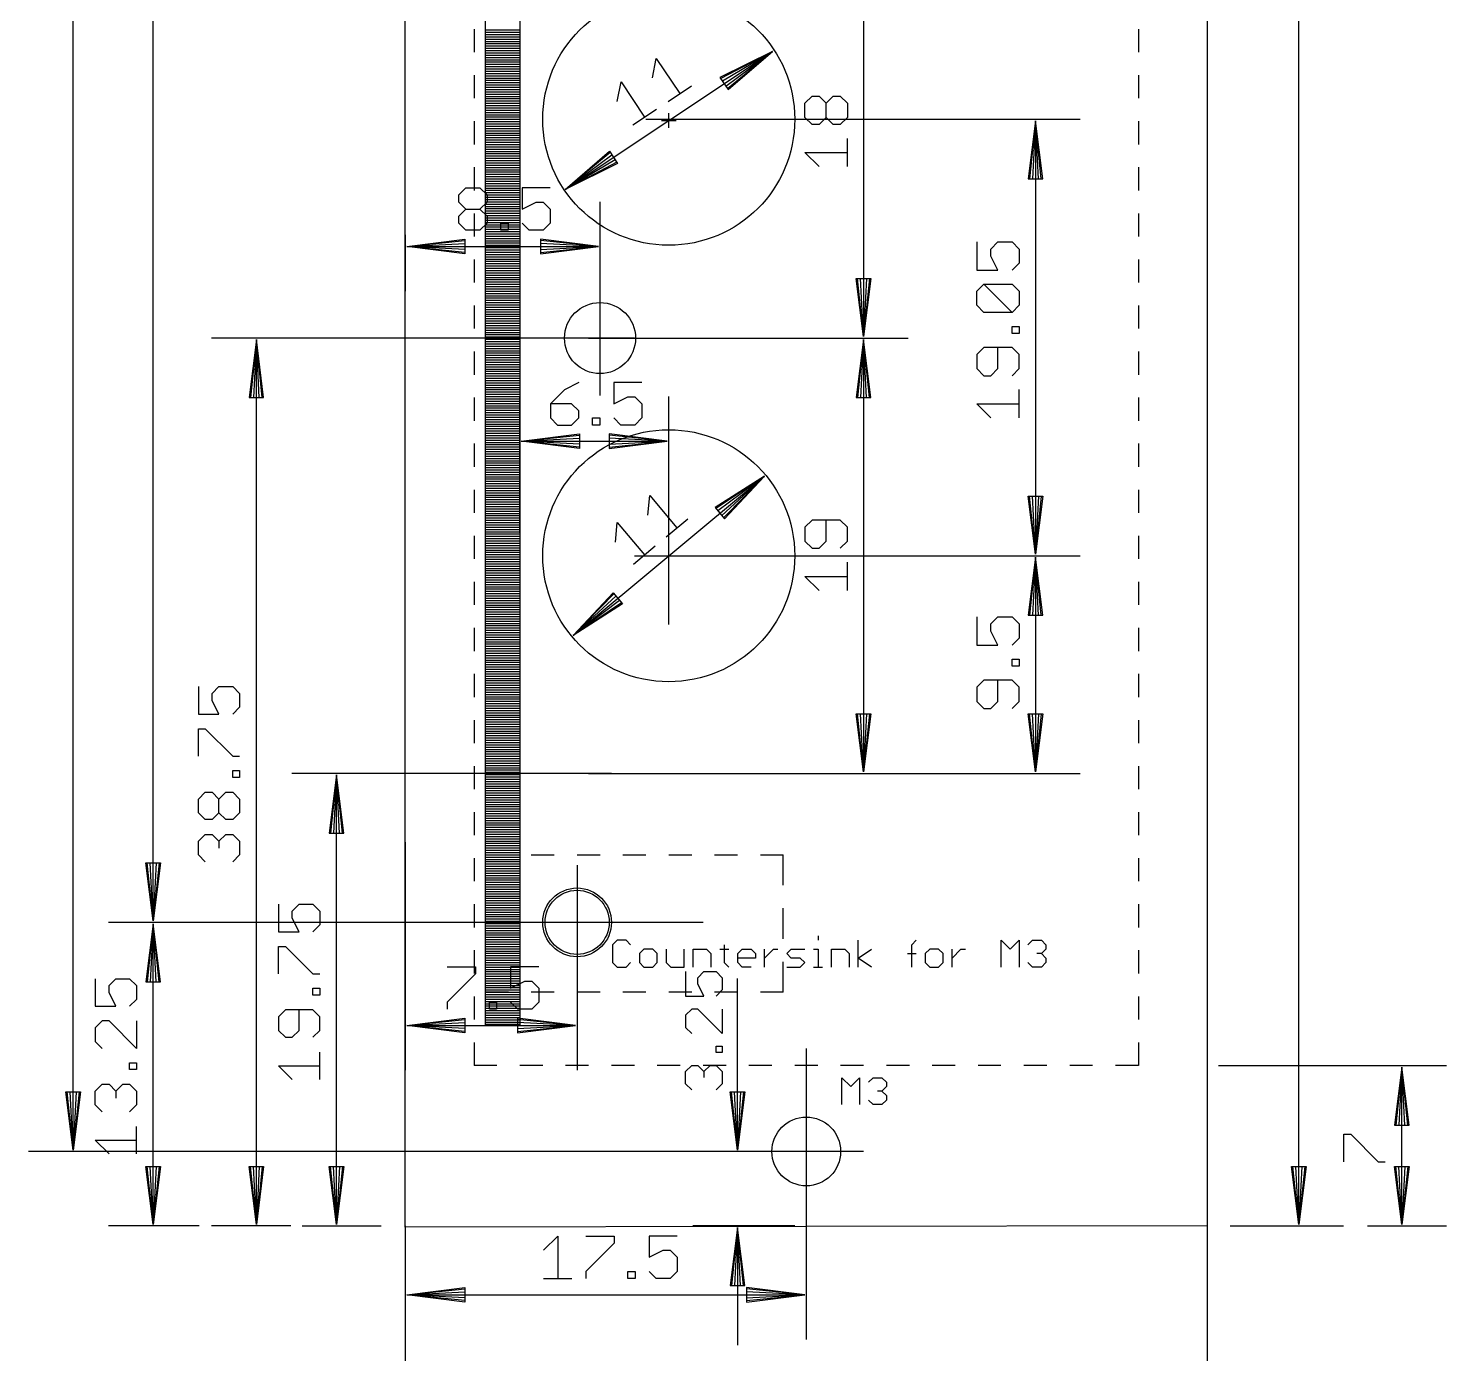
# Model space of a CAD drawing. Extents: x -17 to 135, y -36 to 126.
# Drawn here: x -16.4 to 45.5, y -5.6 to 52.3 of the extents above; entities that cross this region are included whole.
import ezdxf

# ---------------------------------------------------------------- set-up
doc = ezdxf.new("R2010")
doc.units = 0
doc.header["$MEASUREMENT"] = 0
for name, color, linetype, true_color in [('115', 82, 'CONTINUOUS', 0x33cc00), ('117', 2, 'CONTINUOUS', 0xffff00), ('119', 1, 'CONTINUOUS', 0xff0000), ('20', 7, 'CONTINUOUS', 0xffffff), ('47', 140, 'CONTINUOUS', 0x00bfff)]:
    doc.layers.add(name, color=color, linetype=linetype, true_color=true_color)

msp = doc.modelspace()

# ---------------------------------------------------------------- linework, layer by layer
at = {"layer": '115'}
for p, q in [((3.5, 8.75), (3.5, 103.75)), ((5, 103.75), (5, 8.75)), ((3.5, 52.2), (5, 52.2)), ((3.5, 52.1), (5, 52.1)), ((3.5, 52), (5, 52)), ((3.5, 51.9), (5, 51.9)), ((3.5, 51.8), (5, 51.8)), ((3.5, 51.7), (5, 51.7)), ((3.5, 51.6), (5, 51.6)), ((3.5, 51.5), (5, 51.5)), ((3.5, 51.4), (5, 51.4)), ((3.5, 51.3), (5, 51.3)), ((3.5, 51.2), (5, 51.2)), ((3.5, 51.1), (5, 51.1)), ((3.5, 51), (5, 51)), ((3.5, 50.9), (5, 50.9)), ((3.5, 50.8), (5, 50.8)), ((3.5, 50.7), (5, 50.7)), ((3.5, 50.6), (5, 50.6)), ((3.5, 50.5), (5, 50.5)), ((3.5, 50.4), (5, 50.4)), ((3.5, 50.3), (5, 50.3)), ((3.5, 50.2), (5, 50.2)), ((3.5, 50.1), (5, 50.1)), ((3.5, 50), (5, 50)), ((3.5, 49.9), (5, 49.9)), ((3.5, 49.8), (5, 49.8)), ((3.5, 49.7), (5, 49.7)), ((3.5, 49.6), (5, 49.6)), ((3.5, 49.5), (5, 49.5)), ((3.5, 49.4), (5, 49.4)), ((3.5, 49.3), (5, 49.3)), ((3.5, 49.2), (5, 49.2)), ((3.5, 49.1), (5, 49.1)), ((3.5, 49), (5, 49)), ((3.5, 48.9), (5, 48.9)), ((3.5, 48.8), (5, 48.8)), ((3.5, 48.7), (5, 48.7)), ((3.5, 48.6), (5, 48.6)), ((3.5, 48.5), (5, 48.5)), ((3.5, 48.4), (5, 48.4)), ((3.5, 48.3), (5, 48.3)), ((3.5, 48.2), (5, 48.2)), ((3.5, 48.1), (5, 48.1)), ((3.5, 48), (5, 48)), ((3.5, 47.9), (5, 47.9)), ((3.5, 47.8), (5, 47.8)), ((3.5, 47.7), (5, 47.7)), ((3.5, 47.6), (5, 47.6)), ((3.5, 47.5), (5, 47.5)), ((3.5, 47.4), (5, 47.4)), ((3.5, 47.3), (5, 47.3)), ((3.5, 47.2), (5, 47.2)), ((3.5, 47.1), (5, 47.1)), ((3.5, 47), (5, 47)), ((3.5, 46.9), (5, 46.9)), ((3.5, 46.8), (5, 46.8)), ((3.5, 46.7), (5, 46.7)), ((3.5, 46.6), (5, 46.6)), ((3.5, 46.5), (5, 46.5)), ((3.5, 46.4), (5, 46.4)), ((3.5, 46.3), (5, 46.3)), ((3.5, 46.2), (5, 46.2)), ((3.5, 46.1), (5, 46.1)), ((3.5, 46), (5, 46)), ((3.5, 45.9), (5, 45.9)), ((3.5, 45.8), (5, 45.8)), ((3.5, 45.7), (5, 45.7)), ((3.5, 45.6), (5, 45.6)), ((3.5, 45.5), (5, 45.5)), ((3.5, 45.4), (5, 45.4)), ((3.5, 45.3), (5, 45.3)), ((3.5, 45.2), (5, 45.2)), ((3.5, 45.1), (5, 45.1)), ((3.5, 45), (5, 45)), ((3.5, 44.9), (5, 44.9)), ((3.5, 44.8), (5, 44.8)), ((3.5, 44.7), (5, 44.7)), ((3.5, 44.6), (5, 44.6)), ((3.5, 44.5), (5, 44.5)), ((3.5, 44.4), (5, 44.4)), ((3.5, 44.3), (5, 44.3)), ((3.5, 44.2), (5, 44.2)), ((3.5, 44.1), (5, 44.1)), ((3.5, 44), (5, 44)), ((3.5, 43.9), (5, 43.9)), ((3.5, 43.8), (5, 43.8)), ((3.5, 43.7), (5, 43.7)), ((3.5, 43.6), (5, 43.6)), ((3.5, 43.5), (5, 43.5)), ((3.5, 43.4), (5, 43.4)), ((3.5, 43.3), (5, 43.3)), ((3.5, 43.2), (5, 43.2)), ((3.5, 43.1), (5, 43.1)), ((3.5, 43), (5, 43)), ((3.5, 42.9), (5, 42.9)), ((3.5, 42.8), (5, 42.8)), ((3.5, 42.7), (5, 42.7)), ((3.5, 42.6), (5, 42.6)), ((3.5, 42.5), (5, 42.5)), ((3.5, 42.4), (5, 42.4)), ((3.5, 42.3), (5, 42.3)), ((3.5, 42.2), (5, 42.2)), ((3.5, 42.1), (5, 42.1)), ((3.5, 42), (5, 42)), ((3.5, 41.9), (5, 41.9)), ((3.5, 41.8), (5, 41.8)), ((3.5, 41.7), (5, 41.7)), ((3.5, 41.6), (5, 41.6)), ((3.5, 41.5), (5, 41.5)), ((3.5, 41.4), (5, 41.4)), ((3.5, 41.3), (5, 41.3)), ((3.5, 41.2), (5, 41.2)), ((3.5, 41.1), (5, 41.1)), ((3.5, 41), (5, 41)), ((3.5, 40.9), (5, 40.9)), ((3.5, 40.8), (5, 40.8)), ((3.5, 40.7), (5, 40.7)), ((3.5, 40.6), (5, 40.6)), ((3.5, 40.5), (5, 40.5)), ((3.5, 40.4), (5, 40.4)), ((3.5, 40.3), (5, 40.3)), ((3.5, 40.2), (5, 40.2)), ((3.5, 40.1), (5, 40.1)), ((3.5, 40), (5, 40)), ((3.5, 39.9), (5, 39.9)), ((3.5, 39.8), (5, 39.8)), ((3.5, 39.7), (5, 39.7)), ((3.5, 39.6), (5, 39.6)), ((3.5, 39.5), (5, 39.5)), ((3.5, 39.4), (5, 39.4)), ((3.5, 39.3), (5, 39.3)), ((3.5, 39.2), (5, 39.2)), ((3.5, 39.1), (5, 39.1)), ((3.5, 39), (5, 39)), ((3.5, 38.9), (5, 38.9)), ((3.5, 38.8), (5, 38.8)), ((3.5, 38.7), (5, 38.7)), ((3.5, 38.6), (5, 38.6)), ((3.5, 38.5), (5, 38.5)), ((3.5, 38.4), (5, 38.4)), ((3.5, 38.3), (5, 38.3)), ((3.5, 38.2), (5, 38.2)), ((3.5, 38.1), (5, 38.1)), ((3.5, 38), (5, 38)), ((3.5, 37.9), (5, 37.9)), ((3.5, 37.8), (5, 37.8)), ((3.5, 37.7), (5, 37.7)), ((3.5, 37.6), (5, 37.6)), ((3.5, 37.5), (5, 37.5)), ((3.5, 37.4), (5, 37.4)), ((3.5, 37.3), (5, 37.3)), ((3.5, 37.2), (5, 37.2)), ((3.5, 37.1), (5, 37.1)), ((3.5, 37), (5, 37)), ((3.5, 36.9), (5, 36.9)), ((3.5, 36.8), (5, 36.8)), ((3.5, 36.7), (5, 36.7)), ((3.5, 36.6), (5, 36.6)), ((3.5, 36.5), (5, 36.5)), ((3.5, 36.4), (5, 36.4)), ((3.5, 36.3), (5, 36.3)), ((3.5, 36.2), (5, 36.2)), ((3.5, 36.1), (5, 36.1)), ((3.5, 36), (5, 36)), ((3.5, 35.9), (5, 35.9)), ((3.5, 35.8), (5, 35.8)), ((3.5, 35.7), (5, 35.7)), ((3.5, 35.6), (5, 35.6)), ((3.5, 35.5), (5, 35.5)), ((3.5, 35.4), (5, 35.4)), ((3.5, 35.3), (5, 35.3)), ((3.5, 35.2), (5, 35.2)), ((3.5, 35.1), (5, 35.1)), ((3.5, 35), (5, 35)), ((3.5, 34.9), (5, 34.9)), ((3.5, 34.8), (5, 34.8)), ((3.5, 34.7), (5, 34.7)), ((3.5, 34.6), (5, 34.6)), ((3.5, 34.5), (5, 34.5)), ((3.5, 34.4), (5, 34.4)), ((3.5, 34.3), (5, 34.3)), ((3.5, 34.2), (5, 34.2)), ((3.5, 34.1), (5, 34.1)), ((3.5, 34), (5, 34)), ((3.5, 33.9), (5, 33.9)), ((3.5, 33.8), (5, 33.8)), ((3.5, 33.7), (5, 33.7)), ((3.5, 33.6), (5, 33.6)), ((3.5, 33.5), (5, 33.5)), ((3.5, 33.4), (5, 33.4)), ((3.5, 33.3), (5, 33.3)), ((3.5, 33.2), (5, 33.2)), ((3.5, 33.1), (5, 33.1)), ((3.5, 33), (5, 33)), ((3.5, 32.9), (5, 32.9)), ((3.5, 32.8), (5, 32.8)), ((3.5, 32.7), (5, 32.7)), ((3.5, 32.6), (5, 32.6)), ((3.5, 32.5), (5, 32.5)), ((3.5, 32.4), (5, 32.4)), ((3.5, 32.3), (5, 32.3)), ((3.5, 32.2), (5, 32.2)), ((3.5, 32.1), (5, 32.1)), ((3.5, 32), (5, 32)), ((3.5, 31.9), (5, 31.9)), ((3.5, 31.8), (5, 31.8)), ((3.5, 31.7), (5, 31.7)), ((3.5, 31.6), (5, 31.6)), ((3.5, 31.5), (5, 31.5)), ((3.5, 31.4), (5, 31.4)), ((3.5, 31.3), (5, 31.3)), ((3.5, 31.2), (5, 31.2)), ((3.5, 31.1), (5, 31.1)), ((3.5, 31), (5, 31)), ((3.5, 30.9), (5, 30.9)), ((3.5, 30.8), (5, 30.8)), ((3.5, 30.7), (5, 30.7)), ((3.5, 30.6), (5, 30.6)), ((3.5, 30.5), (5, 30.5)), ((3.5, 30.4), (5, 30.4)), ((3.5, 30.3), (5, 30.3)), ((3.5, 30.2), (5, 30.2)), ((3.5, 30.1), (5, 30.1)), ((3.5, 30), (5, 30)), ((3.5, 29.9), (5, 29.9)), ((3.5, 29.8), (5, 29.8)), ((3.5, 29.7), (5, 29.7)), ((3.5, 29.6), (5, 29.6)), ((3.5, 29.5), (5, 29.5)), ((3.5, 29.4), (5, 29.4)), ((3.5, 29.3), (5, 29.3)), ((3.5, 29.2), (5, 29.2)), ((3.5, 29.1), (5, 29.1)), ((3.5, 29), (5, 29)), ((3.5, 28.9), (5, 28.9)), ((3.5, 28.8), (5, 28.8)), ((3.5, 28.7), (5, 28.7)), ((3.5, 28.6), (5, 28.6)), ((3.5, 28.5), (5, 28.5)), ((3.5, 28.4), (5, 28.4)), ((3.5, 28.3), (5, 28.3)), ((3.5, 28.2), (5, 28.2)), ((3.5, 28.1), (5, 28.1)), ((3.5, 28), (5, 28)), ((3.5, 27.9), (5, 27.9)), ((3.5, 27.8), (5, 27.8)), ((3.5, 27.7), (5, 27.7)), ((3.5, 27.6), (5, 27.6)), ((3.5, 27.5), (5, 27.5)), ((3.5, 27.4), (5, 27.4)), ((3.5, 27.3), (5, 27.3)), ((3.5, 27.2), (5, 27.2)), ((3.5, 27.1), (5, 27.1)), ((3.5, 27), (5, 27)), ((3.5, 26.9), (5, 26.9)), ((3.5, 26.8), (5, 26.8)), ((3.5, 26.7), (5, 26.7)), ((3.5, 26.6), (5, 26.6)), ((3.5, 26.5), (5, 26.5)), ((3.5, 26.4), (5, 26.4)), ((3.5, 26.3), (5, 26.3)), ((3.5, 26.2), (5, 26.2)), ((3.5, 26.1), (5, 26.1)), ((3.5, 26), (5, 26)), ((3.5, 25.9), (5, 25.9)), ((3.5, 25.8), (5, 25.8)), ((3.5, 25.7), (5, 25.7)), ((3.5, 25.6), (5, 25.6)), ((3.5, 25.5), (5, 25.5)), ((3.5, 25.4), (5, 25.4)), ((3.5, 25.3), (5, 25.3)), ((3.5, 25.2), (5, 25.2)), ((3.5, 25.1), (5, 25.1)), ((3.5, 25), (5, 25)), ((3.5, 24.9), (5, 24.9)), ((3.5, 24.8), (5, 24.8)), ((3.5, 24.7), (5, 24.7)), ((3.5, 24.6), (5, 24.6)), ((3.5, 24.5), (5, 24.5)), ((3.5, 24.4), (5, 24.4)), ((3.5, 24.3), (5, 24.3)), ((3.5, 24.2), (5, 24.2)), ((3.5, 24.1), (5, 24.1)), ((3.5, 24), (5, 24)), ((3.5, 23.9), (5, 23.9)), ((3.5, 23.8), (5, 23.8)), ((3.5, 23.7), (5, 23.7)), ((3.5, 23.6), (5, 23.6)), ((3.5, 23.5), (5, 23.5)), ((3.5, 23.4), (5, 23.4)), ((3.5, 23.3), (5, 23.3)), ((3.5, 23.2), (5, 23.2)), ((3.5, 23.1), (5, 23.1)), ((3.5, 23), (5, 23)), ((3.5, 22.9), (5, 22.9)), ((3.5, 22.8), (5, 22.8)), ((3.5, 22.7), (5, 22.7)), ((3.5, 22.6), (5, 22.6)), ((3.5, 22.5), (5, 22.5)), ((3.5, 22.4), (5, 22.4)), ((3.5, 22.3), (5, 22.3)), ((3.5, 22.2), (5, 22.2)), ((3.5, 22.1), (5, 22.1)), ((3.5, 22), (5, 22)), ((3.5, 21.9), (5, 21.9)), ((3.5, 21.8), (5, 21.8)), ((3.5, 21.7), (5, 21.7)), ((3.5, 21.6), (5, 21.6)), ((3.5, 21.5), (5, 21.5)), ((3.5, 21.4), (5, 21.4)), ((3.5, 21.3), (5, 21.3)), ((3.5, 21.2), (5, 21.2)), ((3.5, 21.1), (5, 21.1)), ((3.5, 21), (5, 21)), ((3.5, 20.9), (5, 20.9)), ((3.5, 20.8), (5, 20.8)), ((3.5, 20.7), (5, 20.7)), ((3.5, 20.6), (5, 20.6)), ((3.5, 20.5), (5, 20.5)), ((3.5, 20.4), (5, 20.4)), ((3.5, 20.3), (5, 20.3)), ((3.5, 20.2), (5, 20.2)), ((3.5, 20.1), (5, 20.1)), ((3.5, 20), (5, 20)), ((3.5, 19.9), (5, 19.9)), ((3.5, 19.8), (5, 19.8)), ((3.5, 19.7), (5, 19.7)), ((3.5, 19.6), (5, 19.6)), ((3.5, 19.5), (5, 19.5)), ((3.5, 19.4), (5, 19.4)), ((3.5, 19.3), (5, 19.3)), ((3.5, 19.2), (5, 19.2)), ((3.5, 19.1), (5, 19.1)), ((3.5, 19), (5, 19)), ((3.5, 18.9), (5, 18.9)), ((3.5, 18.8), (5, 18.8)), ((3.5, 18.7), (5, 18.7)), ((3.5, 18.6), (5, 18.6)), ((3.5, 18.5), (5, 18.5)), ((3.5, 18.4), (5, 18.4)), ((3.5, 18.3), (5, 18.3)), ((3.5, 18.2), (5, 18.2)), ((3.5, 18.1), (5, 18.1)), ((3.5, 18), (5, 18)), ((3.5, 17.9), (5, 17.9)), ((3.5, 17.8), (5, 17.8)), ((3.5, 17.7), (5, 17.7)), ((3.5, 17.6), (5, 17.6)), ((3.5, 17.5), (5, 17.5)), ((3.5, 17.4), (5, 17.4)), ((3.5, 17.3), (5, 17.3)), ((3.5, 17.2), (5, 17.2)), ((3.5, 17.1), (5, 17.1)), ((3.5, 17), (5, 17)), ((3.5, 16.9), (5, 16.9)), ((3.5, 16.8), (5, 16.8)), ((3.5, 16.7), (5, 16.7)), ((3.5, 16.6), (5, 16.6)), ((3.5, 16.5), (5, 16.5)), ((3.5, 16.4), (5, 16.4)), ((3.5, 16.3), (5, 16.3)), ((3.5, 16.2), (5, 16.2)), ((3.5, 16.1), (5, 16.1)), ((3.5, 16), (5, 16)), ((3.5, 15.9), (5, 15.9)), ((3.5, 15.8), (5, 15.8)), ((3.5, 15.7), (5, 15.7)), ((3.5, 15.6), (5, 15.6)), ((3.5, 15.5), (5, 15.5)), ((3.5, 15.4), (5, 15.4)), ((3.5, 15.3), (5, 15.3)), ((3.5, 15.2), (5, 15.2)), ((3.5, 15.1), (5, 15.1)), ((3.5, 15), (5, 15)), ((3.5, 14.9), (5, 14.9)), ((3.5, 14.8), (5, 14.8)), ((3.5, 14.7), (5, 14.7)), ((3.5, 14.6), (5, 14.6)), ((3.5, 14.5), (5, 14.5)), ((3.5, 14.4), (5, 14.4)), ((3.5, 14.3), (5, 14.3)), ((3.5, 14.2), (5, 14.2)), ((3.5, 14.1), (5, 14.1)), ((3.5, 14), (5, 14)), ((3.5, 13.9), (5, 13.9)), ((3.5, 13.8), (5, 13.8)), ((3.5, 13.7), (5, 13.7)), ((3.5, 13.6), (5, 13.6)), ((3.5, 13.5), (5, 13.5)), ((3.5, 13.4), (5, 13.4)), ((3.5, 13.3), (5, 13.3)), ((3.5, 13.2), (5, 13.2)), ((3.5, 13.1), (5, 13.1)), ((3.5, 13), (5, 13)), ((3.5, 12.9), (5, 12.9)), ((3.5, 12.8), (5, 12.8)), ((3.5, 12.7), (5, 12.7)), ((3.5, 12.6), (5, 12.6)), ((3.5, 12.5), (5, 12.5)), ((3.5, 12.4), (5, 12.4)), ((3.5, 12.3), (5, 12.3)), ((3.5, 12.2), (5, 12.2)), ((3.5, 12.1), (5, 12.1)), ((3.5, 12), (5, 12)), ((3.5, 11.9), (5, 11.9)), ((3.5, 11.8), (5, 11.8)), ((3.5, 11.7), (5, 11.7)), ((3.5, 11.6), (5, 11.6)), ((3.5, 11.5), (5, 11.5)), ((3.5, 11.4), (5, 11.4)), ((3.5, 11.3), (5, 11.3)), ((3.5, 11.2), (5, 11.2)), ((3.5, 11.1), (5, 11.1)), ((3.5, 11), (5, 11)), ((3.5, 10.9), (5, 10.9)), ((3.5, 10.8), (5, 10.8)), ((3.5, 10.7), (5, 10.7)), ((3.5, 10.6), (5, 10.6)), ((3.5, 10.5), (5, 10.5)), ((3.5, 10.4), (5, 10.4)), ((3.5, 10.3), (5, 10.3)), ((3.5, 10.2), (5, 10.2)), ((3.5, 10.1), (5, 10.1)), ((3.5, 10), (5, 10)), ((3.5, 9.9), (5, 9.9)), ((3.5, 9.8), (5, 9.8)), ((3.5, 9.7), (5, 9.7)), ((3.5, 9.6), (5, 9.6)), ((3.5, 9.5), (5, 9.5)), ((3.5, 9.4), (5, 9.4)), ((3.5, 9.3), (5, 9.3)), ((3.5, 9.2), (5, 9.2)), ((3.5, 9.1), (5, 9.1)), ((3.5, 9), (5, 9)), ((3.5, 8.9), (5, 8.9)), ((3.5, 8.8), (5, 8.8)), ((5, 8.75), (3.5, 8.75))]:
    msp.add_line(p, q, dxfattribs=at)
at = {"layer": '117'}
for p, q in [((3, 52.2347), (3, 51.2245)), ((32, 52.2347), (32, 51.2245)), ((3, 50.2245), (3, 49.2143)), ((32, 50.2245), (32, 49.2143)), ((3, 48.2143), (3, 47.2041)), ((32, 48.2143), (32, 47.2041)), ((3, 46.2041), (3, 45.1939)), ((32, 46.2041), (32, 45.1939)), ((3, 44.1939), (3, 43.1837)), ((32, 44.1939), (32, 43.1837)), ((3, 42.1837), (3, 41.1735)), ((32, 42.1837), (32, 41.1735)), ((3, 40.1735), (3, 39.1633)), ((32, 40.1735), (32, 39.1633)), ((3, 38.1633), (3, 37.1531)), ((32, 38.1633), (32, 37.1531)), ((3, 36.1531), (3, 35.1429)), ((32, 36.1531), (32, 35.1429)), ((3, 34.1429), (3, 33.1327)), ((32, 34.1429), (32, 33.1327)), ((3, 32.1327), (3, 31.1225)), ((32, 32.1327), (32, 31.1225)), ((3, 30.1225), (3, 29.1122)), ((32, 30.1225), (32, 29.1122)), ((3, 28.1122), (3, 27.102)), ((32, 28.1122), (32, 27.102)), ((3, 26.102), (3, 25.0918)), ((32, 26.102), (32, 25.0918)), ((3, 24.0918), (3, 23.0816)), ((32, 24.0918), (32, 23.0816)), ((3, 22.0816), (3, 21.0714)), ((32, 22.0816), (32, 21.0714)), ((3, 20.0714), (3, 19.0612)), ((32, 20.0714), (32, 19.0612)), ((3, 18.0612), (3, 17.051)), ((32, 18.0612), (32, 17.051)), ((3, 16.051), (3, 15.0408)), ((32, 16.051), (32, 15.0408)), ((3, 14.0408), (3, 13.0306)), ((32, 14.0408), (32, 13.0306)), ((3, 12.0306), (3, 11.0204)), ((32, 12.0306), (32, 11.0204)), ((3, 10.0204), (3, 9.0102)), ((32, 10.0204), (32, 9.0102)), ((3, 8.0102), (3, 7)), ((32, 8.0102), (32, 7)), ((4, 7), (3, 7)), ((6, 7), (5, 7)), ((8, 7), (7, 7)), ((10, 7), (9, 7)), ((12, 7), (11, 7)), ((14, 7), (13, 7)), ((16, 7), (15, 7)), ((18, 7), (17, 7)), ((20, 7), (19, 7)), ((22, 7), (21, 7)), ((24, 7), (23, 7)), ((26, 7), (25, 7)), ((28, 7), (27, 7)), ((30, 7), (29, 7)), ((32, 7), (31, 7)), ((35.5, 7), (45.45, 7)), ((43.5, 6.935), (43.1808, 4.4)), ((43.5, 6.935), (43.24, 4.4)), ((43.5, 6.935), (43.37, 4.4)), ((43.5, 0.065), (43.5, 6.935)), ((43.8192, 4.4), (43.5, 6.935)), ((43.63, 4.4), (43.5, 6.935)), ((43.76, 4.4), (43.5, 6.935)), ((43.1808, 4.4), (43.8192, 4.4)), ((40.9701, 2.8027), (40.9701, 4.0016)), ((40.9701, 4.0016), (41.2698, 4.0016)), ((41.2698, 4.0016), (42.4687, 2.8027)), ((42.4687, 2.8027), (42.7684, 2.8027)), ((43.5, 0.065), (43.1808, 2.6)), ((43.1808, 2.6), (43.8192, 2.6)), ((43.5, 0.065), (43.24, 2.6)), ((43.5, 0.065), (43.37, 2.6)), ((43.8192, 2.6), (43.5, 0.065)), ((43.63, 2.6), (43.5, 0.065)), ((43.76, 2.6), (43.5, 0.065)), ((42, 0), (45.45, 0))]:
    msp.add_line(p, q, dxfattribs=at)
at = {"layer": '119'}
for p, q in [((3.5, 16.2), (4.5, 16.2)), ((3.5, 14.8667), (3.5, 16.2)), ((5.5, 16.2), (6.5, 16.2)), ((7.5, 16.2), (8.5, 16.2)), ((9.5, 16.2), (10.5, 16.2)), ((11.5, 16.2), (12.5, 16.2)), ((13.5, 16.2), (14.5, 16.2)), ((15.5, 16.2), (16.5, 16.2)), ((16.5, 14.8667), (16.5, 16.2)), ((3.5, 12.5333), (3.5, 13.8667)), ((16.5, 12.5333), (16.5, 13.8667)), ((3.5, 10.2), (3.5, 11.5333)), ((16.5, 10.2), (16.5, 11.5333)), ((4.5, 10.2), (3.5, 10.2)), ((6.5, 10.2), (5.5, 10.2)), ((8.5, 10.2), (7.5, 10.2)), ((10.5, 10.2), (9.5, 10.2)), ((12.5, 10.2), (11.5, 10.2)), ((14.5, 10.2), (13.5, 10.2)), ((16.5, 10.2), (15.5, 10.2))]:
    msp.add_line(p, q, dxfattribs=at)
msp.add_circle((7.5, 13.25), 1.4, dxfattribs=at)
at = {"layer": '20'}
for p, q in [((0, -0.05), (0, 111.5)), ((35, 111.5), (35, 0)), ((35, 0), (0, -0.05))]:
    msp.add_line(p, q, dxfattribs=at)
for centre, radius in [((11.5, 48.3), 5.5), ((8.5, 38.75), 1.55), ((11.5, 29.25), 5.5), ((7.5, 13.25), 1.5), ((17.5, 3.25), 1.5)]:
    msp.add_circle(centre, radius, dxfattribs=at)
at = {"layer": '47'}
for p, q in [((39, 0.065), (39, 111.435)), ((-14.5, 3.315), (-14.5, 108.185)), ((-11, 13.315), (-11, 97.185)), ((20, 56.685), (20, 38.815)), ((6.9778, 45.2352), (16.0222, 51.2648)), ((10.7832, 50.1029), (10.954, 50.9577)), ((10.954, 50.9577), (11.98, 49.4193)), ((16.0222, 51.2648), (13.7359, 50.1243)), ((16.0222, 51.2648), (13.7687, 50.075)), ((16.0222, 51.2648), (13.8408, 49.9668)), ((13.9851, 49.7505), (16.0222, 51.2648)), ((14.0572, 49.6423), (16.0222, 51.2648)), ((14.09, 49.593), (16.0222, 51.2648)), ((16.0763, 51.3009), (16.0763, 51.3009)), ((9.2511, 49.0811), (9.4219, 49.9359)), ((9.4219, 49.9359), (10.4479, 48.3975)), ((11.4672, 49.0773), (12.4928, 49.7613)), ((13.7359, 50.1243), (14.09, 49.593)), ((17.4446, 48.9991), (17.7528, 49.3073)), ((17.4446, 48.3827), (17.4446, 48.9991)), ((17.7528, 49.3073), (18.061, 49.3073)), ((18.061, 49.3073), (18.3692, 48.9991)), ((18.3692, 48.9991), (18.6774, 49.3073)), ((18.3692, 48.3827), (18.3692, 48.9991)), ((18.6774, 49.3073), (18.9856, 49.3073)), ((18.9856, 49.3073), (19.2938, 48.9991)), ((19.2938, 48.9991), (19.2938, 48.3827)), ((9.9351, 48.0555), (10.9607, 48.7395)), ((10.5, 48.3), (29.45, 48.3)), ((11.5, 47.9308), (11.5, 48.5692)), ((17.7528, 48.0745), (17.4446, 48.3827)), ((18.3692, 48.3827), (18.061, 48.0745)), ((18.6774, 48.0745), (18.3692, 48.3827)), ((19.2938, 48.3827), (18.9856, 48.0745)), ((11.1808, 48.25), (11.8192, 48.25)), ((18.061, 48.0745), (17.7528, 48.0745)), ((18.9856, 48.0745), (18.6774, 48.0745)), ((27.5, 48.235), (27.1808, 45.7)), ((27.5, 48.235), (27.24, 45.7)), ((27.5, 48.235), (27.37, 45.7)), ((27.5, 48.235), (27.5, 29.315)), ((27.8192, 45.7), (27.5, 48.235)), ((27.63, 45.7), (27.5, 48.235)), ((27.76, 45.7), (27.5, 48.235)), ((19.2938, 46.2329), (19.2938, 47.4657)), ((6.9778, 45.2352), (8.91, 46.907)), ((6.9778, 45.2352), (8.9428, 46.8577)), ((6.9778, 45.2352), (9.0149, 46.7495)), ((9.1592, 46.5332), (6.9778, 45.2352)), ((8.91, 46.907), (9.2641, 46.3757)), ((18.061, 46.2329), (17.4446, 46.8493)), ((17.4446, 46.8493), (19.2938, 46.8493)), ((9.2313, 46.425), (6.9778, 45.2352)), ((9.2641, 46.3757), (6.9778, 45.2352)), ((2.3357, 44.9972), (2.6439, 45.3054)), ((2.6439, 45.3054), (3.2603, 45.3054)), ((3.2603, 45.3054), (3.5685, 44.9972)), ((6.3309, 45.3054), (5.0981, 45.3054)), ((5.0981, 45.3054), (5.0981, 44.3808)), ((6.9237, 45.1991), (6.9237, 45.1991)), ((27.1808, 45.7), (27.8192, 45.7)), ((2.3357, 44.689), (2.3357, 44.9972)), ((2.6439, 44.3808), (2.3357, 44.689)), ((3.5685, 44.689), (3.2603, 44.3808)), ((3.5685, 44.9972), (3.5685, 44.689)), ((5.0981, 44.3808), (5.7145, 44.689)), ((5.7145, 44.689), (6.0227, 44.689)), ((6.0227, 44.689), (6.3309, 44.3808)), ((8.5, 36.25), (8.5, 44.7)), ((2.3357, 44.0726), (2.6439, 44.3808)), ((2.3357, 43.7644), (2.3357, 44.0726)), ((2.6439, 44.3808), (3.2603, 44.3808)), ((3.2603, 44.3808), (3.5685, 44.0726)), ((3.5685, 44.0726), (3.5685, 43.7644)), ((6.3309, 44.3808), (6.3309, 43.7644)), ((2.6439, 43.4562), (2.3357, 43.7644)), ((3.2603, 43.4562), (2.6439, 43.4562)), ((3.5685, 43.7644), (3.2603, 43.4562)), ((4.1773, 43.4562), (4.1773, 43.7644)), ((4.1773, 43.7644), (4.4855, 43.7644)), ((4.4855, 43.4562), (4.1773, 43.4562)), ((4.4855, 43.7644), (4.4855, 43.4562)), ((5.4063, 43.4562), (5.0981, 43.7644)), ((6.0227, 43.4562), (5.4063, 43.4562)), ((6.3309, 43.7644), (6.0227, 43.4562)), ((0, 43.25), (0, 40.8)), ((0.065, 42.75), (2.6, 43.0692)), ((0.065, 42.75), (2.6, 43.01)), ((0.065, 42.75), (2.6, 42.88)), ((0.065, 42.75), (8.435, 42.75)), ((2.6, 42.4308), (0.065, 42.75)), ((2.6, 42.62), (0.065, 42.75)), ((2.6, 42.49), (0.065, 42.75)), ((2.6, 43.0692), (2.6, 42.4308)), ((8.435, 42.75), (5.9, 43.0692)), ((5.9, 43.0692), (5.9, 42.4308)), ((8.435, 42.75), (5.9, 43.01)), ((8.435, 42.75), (5.9, 42.88)), ((5.9, 42.4308), (8.435, 42.75)), ((5.9, 42.62), (8.435, 42.75)), ((5.9, 42.49), (8.435, 42.75)), ((24.9446, 42.9457), (24.9446, 41.713)), ((25.561, 42.6376), (25.8692, 42.9457)), ((25.8692, 42.9457), (26.4856, 42.9457)), ((26.4856, 42.9457), (26.7938, 42.6376)), ((25.561, 42.3294), (25.561, 42.6376)), ((25.8692, 41.713), (25.561, 42.3294)), ((26.7938, 42.6376), (26.7938, 42.0212)), ((24.9446, 41.713), (25.8692, 41.713)), ((26.7938, 42.0212), (26.4856, 41.713)), ((20, 38.815), (19.6808, 41.35)), ((19.6808, 41.35), (20.3192, 41.35)), ((20, 38.815), (19.74, 41.35)), ((20, 38.815), (19.87, 41.35)), ((20.3192, 41.35), (20, 38.815)), ((20.13, 41.35), (20, 38.815)), ((20.26, 41.35), (20, 38.815)), ((24.9446, 40.796), (25.2528, 41.1042)), ((25.2528, 41.1042), (26.4856, 41.1042)), ((26.4856, 39.8714), (25.2528, 41.1042)), ((26.4856, 41.1042), (26.7938, 40.796)), ((24.9446, 40.1796), (24.9446, 40.796)), ((26.7938, 40.796), (26.7938, 40.1796)), ((25.2528, 39.8714), (24.9446, 40.1796)), ((26.4856, 39.8714), (25.2528, 39.8714)), ((26.7938, 40.1796), (26.4856, 39.8714)), ((26.4856, 38.9506), (26.4856, 39.2588)), ((26.4856, 39.2588), (26.7938, 39.2588)), ((26.7938, 39.2588), (26.7938, 38.9506)), ((10, 38.75), (-8.45, 38.75)), ((-6.5, 38.685), (-6.8192, 36.15)), ((-6.5, 38.685), (-6.76, 36.15)), ((-6.5, 38.685), (-6.63, 36.15)), ((-6.5, 0.065), (-6.5, 38.685)), ((-6.1808, 36.15), (-6.5, 38.685)), ((-6.37, 36.15), (-6.5, 38.685)), ((-6.24, 36.15), (-6.5, 38.685)), ((8, 38.75), (21.95, 38.75)), ((15.5, 38.75), (21.95, 38.75)), ((20, 38.685), (19.6808, 36.15)), ((20, 38.685), (19.74, 36.15)), ((20, 38.685), (19.87, 36.15)), ((20, 38.685), (20, 19.815)), ((20.3192, 36.15), (20, 38.685)), ((20.13, 36.15), (20, 38.685)), ((20.26, 36.15), (20, 38.685)), ((26.7938, 38.9506), (26.4856, 38.9506)), ((25.2528, 38.3418), (24.9446, 38.0336)), ((24.9446, 38.0336), (24.9446, 37.4172)), ((26.4856, 38.3418), (25.2528, 38.3418)), ((25.8692, 37.4172), (25.8692, 38.3418)), ((26.7938, 38.0336), (26.4856, 38.3418)), ((26.7938, 37.4172), (26.7938, 38.0336)), ((24.9446, 37.4172), (25.2528, 37.109)), ((25.561, 37.109), (25.8692, 37.4172)), ((26.4856, 37.109), (26.7938, 37.4172)), ((7.5685, 36.8054), (6.9521, 36.4972)), ((10.3309, 36.8054), (9.0981, 36.8054)), ((9.0981, 36.8054), (9.0981, 35.8808)), ((25.2528, 37.109), (25.561, 37.109)), ((-6.8192, 36.15), (-6.1808, 36.15)), ((5, 30.25), (5, 36.2)), ((6.9521, 36.4972), (6.3357, 35.8808)), ((9.0981, 35.8808), (9.7145, 36.189)), ((9.7145, 36.189), (10.0227, 36.189)), ((10.0227, 36.189), (10.3309, 35.8808)), ((11.5, 26.25), (11.5, 36.2)), ((19.6808, 36.15), (20.3192, 36.15)), ((26.7938, 35.2675), (26.7938, 36.5002)), ((6.3357, 35.8808), (6.3357, 35.2644)), ((7.2603, 35.8808), (6.3357, 35.8808)), ((7.5685, 35.5726), (7.2603, 35.8808)), ((7.5685, 35.2644), (7.5685, 35.5726)), ((10.3309, 35.8808), (10.3309, 35.2644)), ((25.561, 35.2675), (24.9446, 35.8839)), ((24.9446, 35.8839), (26.7938, 35.8839)), ((6.3357, 35.2644), (6.6439, 34.9562)), ((6.6439, 34.9562), (7.2603, 34.9562)), ((7.2603, 34.9562), (7.5685, 35.2644)), ((8.1773, 34.9562), (8.1773, 35.2644)), ((8.1773, 35.2644), (8.4855, 35.2644)), ((8.4855, 34.9562), (8.1773, 34.9562)), ((8.4855, 35.2644), (8.4855, 34.9562)), ((9.4063, 34.9562), (9.0981, 35.2644)), ((10.0227, 34.9562), (9.4063, 34.9562)), ((10.3309, 35.2644), (10.0227, 34.9562)), ((5.065, 34.25), (7.6, 34.5692)), ((5.065, 34.25), (7.6, 34.51)), ((5.065, 34.25), (7.6, 34.38)), ((5.065, 34.25), (11.435, 34.25)), ((7.6, 33.9308), (5.065, 34.25)), ((7.6, 34.12), (5.065, 34.25)), ((7.6, 33.99), (5.065, 34.25)), ((7.6, 34.5692), (7.6, 33.9308)), ((11.435, 34.25), (8.9, 34.5692)), ((8.9, 34.5692), (8.9, 33.9308)), ((11.435, 34.25), (8.9, 34.51)), ((11.435, 34.25), (8.9, 34.38)), ((8.9, 33.9308), (11.435, 34.25)), ((8.9, 34.12), (11.435, 34.25)), ((8.9, 33.99), (11.435, 34.25)), ((7.3247, 25.7706), (15.6753, 32.7294)), ((15.6753, 32.7294), (13.5235, 31.3518)), ((15.6753, 32.7294), (13.5614, 31.3063)), ((15.6753, 32.7294), (13.6446, 31.2064)), ((13.8111, 31.0067), (15.6753, 32.7294)), ((13.8943, 30.9068), (15.6753, 32.7294)), ((13.9322, 30.8613), (15.6753, 32.7294)), ((15.7252, 32.771), (15.7252, 32.771)), ((10.5905, 31.0158), (10.6695, 31.8839)), ((10.6695, 31.8839), (11.8532, 30.4632)), ((27.5, 29.315), (27.1808, 31.85)), ((27.1808, 31.85), (27.8192, 31.85)), ((27.5, 29.315), (27.24, 31.85)), ((27.5, 29.315), (27.37, 31.85)), ((27.8192, 31.85), (27.5, 29.315)), ((27.63, 31.85), (27.5, 29.315)), ((27.76, 31.85), (27.5, 29.315)), ((13.5235, 31.3518), (13.9322, 30.8613)), ((9.1756, 29.837), (9.2546, 30.7051)), ((9.2546, 30.7051), (10.4383, 29.2844)), ((11.3796, 30.0687), (12.3267, 30.8578)), ((17.7528, 30.8073), (17.4446, 30.4991)), ((17.4446, 30.4991), (17.4446, 29.8827)), ((18.9856, 30.8073), (17.7528, 30.8073)), ((18.3692, 29.8827), (18.3692, 30.8073)), ((19.2938, 30.4991), (18.9856, 30.8073)), ((19.2938, 29.8827), (19.2938, 30.4991)), ((17.4446, 29.8827), (17.7528, 29.5745)), ((18.061, 29.5745), (18.3692, 29.8827)), ((18.9856, 29.5745), (19.2938, 29.8827)), ((9.9648, 28.8899), (10.9119, 29.679)), ((10, 29.25), (29.45, 29.25)), ((11.1808, 29.25), (11.8192, 29.25)), ((11.5, 28.9308), (11.5, 29.5692)), ((17.7528, 29.5745), (18.061, 29.5745)), ((20, 29.25), (29.45, 29.25)), ((27.5, 29.185), (27.1808, 26.65)), ((27.5, 29.185), (27.24, 26.65)), ((27.5, 29.185), (27.37, 26.65)), ((27.5, 29.185), (27.5, 19.815)), ((27.8192, 26.65), (27.5, 29.185)), ((27.63, 26.65), (27.5, 29.185)), ((27.76, 26.65), (27.5, 29.185)), ((19.2938, 27.7329), (19.2938, 28.9657)), ((18.061, 27.7329), (17.4446, 28.3493)), ((17.4446, 28.3493), (19.2938, 28.3493)), ((7.3247, 25.7706), (9.0678, 27.6387)), ((7.3247, 25.7706), (9.1057, 27.5932)), ((7.3247, 25.7706), (9.1889, 27.4933)), ((9.3554, 27.2936), (7.3247, 25.7706)), ((9.0678, 27.6387), (9.4765, 27.1482)), ((9.4386, 27.1937), (7.3247, 25.7706)), ((9.4765, 27.1482), (7.3247, 25.7706)), ((27.1808, 26.65), (27.8192, 26.65)), ((24.9446, 26.5809), (24.9446, 25.3481)), ((25.561, 26.2727), (25.8692, 26.5809)), ((25.561, 25.9645), (25.561, 26.2727)), ((25.8692, 26.5809), (26.4856, 26.5809)), ((26.4856, 26.5809), (26.7938, 26.2727)), ((26.7938, 26.2727), (26.7938, 25.6563)), ((7.2748, 25.729), (7.2748, 25.729)), ((25.8692, 25.3481), (25.561, 25.9645)), ((26.7938, 25.6563), (26.4856, 25.3481)), ((24.9446, 25.3481), (25.8692, 25.3481)), ((26.4856, 24.4273), (26.4856, 24.7355)), ((26.4856, 24.7355), (26.7938, 24.7355)), ((26.7938, 24.4273), (26.4856, 24.4273)), ((26.7938, 24.7355), (26.7938, 24.4273)), ((-9.0299, 23.5373), (-9.0299, 22.3384)), ((-8.4305, 23.2375), (-8.1308, 23.5373)), ((-8.1308, 23.5373), (-7.5313, 23.5373)), ((-7.5313, 23.5373), (-7.2316, 23.2375)), ((25.2528, 23.8185), (24.9446, 23.5103)), ((26.4856, 23.8185), (25.2528, 23.8185)), ((25.8692, 22.8939), (25.8692, 23.8185)), ((26.7938, 23.5103), (26.4856, 23.8185)), ((-8.4305, 22.9378), (-8.4305, 23.2375)), ((-8.1308, 22.3384), (-8.4305, 22.9378)), ((-7.2316, 23.2375), (-7.2316, 22.6381)), ((24.9446, 23.5103), (24.9446, 22.8939)), ((26.7938, 22.8939), (26.7938, 23.5103)), ((-9.0299, 22.3384), (-8.1308, 22.3384)), ((-7.2316, 22.6381), (-7.5313, 22.3384)), ((20, 19.815), (19.6808, 22.35)), ((19.6808, 22.35), (20.3192, 22.35)), ((20, 19.815), (19.74, 22.35)), ((20, 19.815), (19.87, 22.35)), ((20.3192, 22.35), (20, 19.815)), ((20.13, 22.35), (20, 19.815)), ((20.26, 22.35), (20, 19.815)), ((24.9446, 22.8939), (25.2528, 22.5857)), ((25.2528, 22.5857), (25.561, 22.5857)), ((25.561, 22.5857), (25.8692, 22.8939)), ((26.4856, 22.5857), (26.7938, 22.8939)), ((27.5, 19.815), (27.1808, 22.35)), ((27.1808, 22.35), (27.8192, 22.35)), ((27.5, 19.815), (27.24, 22.35)), ((27.5, 19.815), (27.37, 22.35)), ((27.8192, 22.35), (27.5, 19.815)), ((27.63, 22.35), (27.5, 19.815)), ((27.76, 22.35), (27.5, 19.815)), ((-9.0299, 20.4968), (-9.0299, 21.6957)), ((-9.0299, 21.6957), (-8.7302, 21.6957)), ((-8.7302, 21.6957), (-7.5313, 20.4968)), ((-7.5313, 20.4968), (-7.2316, 20.4968)), ((-7.5313, 19.576), (-7.5313, 19.8757)), ((-7.5313, 19.8757), (-7.2316, 19.8757)), ((-7.2316, 19.8757), (-7.2316, 19.576)), ((-7.2316, 19.576), (-7.5313, 19.576)), ((9, 19.75), (-4.95, 19.75)), ((-3, 19.685), (-3.3192, 17.15)), ((-3, 19.685), (-3.26, 17.15)), ((-3, 19.685), (-3.13, 17.15)), ((-3, 0.065), (-3, 19.685)), ((-2.6808, 17.15), (-3, 19.685)), ((-2.87, 17.15), (-3, 19.685)), ((-2.74, 17.15), (-3, 19.685)), ((8, 19.75), (21.95, 19.75)), ((20.5, 19.75), (29.45, 19.75)), ((-9.0299, 18.6336), (-8.7302, 18.9333)), ((-9.0299, 18.0342), (-9.0299, 18.6336)), ((-8.7302, 18.9333), (-8.4305, 18.9333)), ((-8.4305, 18.9333), (-8.1308, 18.6336)), ((-8.1308, 18.6336), (-7.831, 18.9333)), ((-8.1308, 18.0342), (-8.1308, 18.6336)), ((-7.831, 18.9333), (-7.5313, 18.9333)), ((-7.5313, 18.9333), (-7.2316, 18.6336)), ((-7.2316, 18.6336), (-7.2316, 18.0342)), ((-8.7302, 17.7344), (-9.0299, 18.0342)), ((-8.1308, 18.0342), (-8.4305, 17.7344)), ((-7.831, 17.7344), (-8.1308, 18.0342)), ((-7.2316, 18.0342), (-7.5313, 17.7344)), ((-8.4305, 17.7344), (-8.7302, 17.7344)), ((-7.5313, 17.7344), (-7.831, 17.7344)), ((-9.0299, 16.792), (-8.7302, 17.0918)), ((-9.0299, 16.1926), (-9.0299, 16.792)), ((-8.7302, 17.0918), (-8.4305, 17.0918)), ((-8.4305, 17.0918), (-8.1308, 16.792)), ((-8.1308, 16.792), (-7.831, 17.0918)), ((-8.1308, 16.792), (-8.1308, 16.4923)), ((-7.831, 17.0918), (-7.5313, 17.0918)), ((-7.5313, 17.0918), (-7.2316, 16.792)), ((-7.2316, 16.792), (-7.2316, 16.1926)), ((-3.3192, 17.15), (-2.6808, 17.15)), ((0, 16.75), (0, 6.8)), ((-8.7302, 15.8929), (-9.0299, 16.1926)), ((-7.2316, 16.1926), (-7.5313, 15.8929)), ((-11, 13.315), (-11.3192, 15.85)), ((-11.3192, 15.85), (-10.6808, 15.85)), ((-11, 13.315), (-11.26, 15.85)), ((-11, 13.315), (-11.13, 15.85)), ((-10.6808, 15.85), (-11, 13.315)), ((-10.87, 15.85), (-11, 13.315)), ((-10.74, 15.85), (-11, 13.315)), ((7.5, 15.75), (7.5, 6.8)), ((-5.5299, 14.0373), (-5.5299, 12.8384)), ((-4.9305, 13.7375), (-4.6308, 14.0373)), ((-4.9305, 13.4378), (-4.9305, 13.7375)), ((-4.6308, 14.0373), (-4.0313, 14.0373)), ((-4.0313, 14.0373), (-3.7316, 13.7375)), ((-3.7316, 13.7375), (-3.7316, 13.1381)), ((1, 13.25), (-12.95, 13.25)), ((13, 13.25), (-12.95, 13.25)), ((-11, 13.185), (-11.3192, 10.65)), ((-11, 13.185), (-11.26, 10.65)), ((-11, 13.185), (-11.13, 10.65)), ((-11, 0.065), (-11, 13.185)), ((-10.6808, 10.65), (-11, 13.185)), ((-10.87, 10.65), (-11, 13.185)), ((-10.74, 10.65), (-11, 13.185)), ((-4.6308, 12.8384), (-4.9305, 13.4378)), ((-3.7316, 13.1381), (-4.0313, 12.8384)), ((-5.5299, 12.8384), (-4.6308, 12.8384)), ((9.2457, 12.4702), (9.0508, 12.2753)), ((9.6355, 12.4702), (9.2457, 12.4702)), ((9.8304, 12.2753), (9.6355, 12.4702)), ((18.0162, 12.6651), (18.0162, 12.4702)), ((19.7703, 11.3008), (19.7703, 12.4702)), ((22.1091, 12.2753), (22.304, 12.4702)), ((26.007, 11.3008), (26.007, 12.4702)), ((26.007, 12.4702), (26.3968, 12.0804)), ((26.3968, 12.0804), (26.7866, 12.4702)), ((26.7866, 12.4702), (26.7866, 11.3008)), ((27.1764, 12.2753), (27.3713, 12.4702)), ((27.3713, 12.4702), (27.7611, 12.4702)), ((27.7611, 12.4702), (27.956, 12.2753)), ((-5.5299, 10.9968), (-5.5299, 12.1957)), ((-5.5299, 12.1957), (-5.2302, 12.1957)), ((-5.2302, 12.1957), (-4.0313, 10.9968)), ((9.0508, 12.2753), (9.0508, 11.4957)), ((10.4151, 12.0804), (10.2202, 11.8855)), ((10.2202, 11.8855), (10.2202, 11.4957)), ((10.8049, 12.0804), (10.4151, 12.0804)), ((10.9998, 11.8855), (10.8049, 12.0804)), ((10.9998, 11.4957), (10.9998, 11.8855)), ((11.3896, 12.0804), (11.3896, 11.4957)), ((12.1692, 11.3008), (12.1692, 12.0804)), ((12.559, 11.3008), (12.559, 12.0804)), ((12.559, 12.0804), (13.1437, 12.0804)), ((13.1437, 12.0804), (13.3386, 11.8855)), ((13.3386, 11.8855), (13.3386, 11.3008)), ((13.7284, 12.0804), (14.1182, 12.0804)), ((13.9233, 12.2753), (13.9233, 11.4957)), ((14.508, 11.8855), (14.7029, 12.0804)), ((14.508, 11.4957), (14.508, 11.8855)), ((14.7029, 12.0804), (15.0927, 12.0804)), ((15.0927, 12.0804), (15.2876, 11.8855)), ((15.2876, 11.8855), (15.2876, 11.6906)), ((15.6774, 11.3008), (15.6774, 12.0804)), ((15.6774, 11.6906), (16.0672, 12.0804)), ((16.0672, 12.0804), (16.2621, 12.0804)), ((16.6519, 11.8855), (16.8468, 12.0804)), ((16.8468, 11.6906), (16.6519, 11.8855)), ((16.8468, 12.0804), (17.4315, 12.0804)), ((17.8213, 12.0804), (18.0162, 12.0804)), ((18.0162, 12.0804), (18.0162, 11.3008)), ((18.6009, 11.3008), (18.6009, 12.0804)), ((18.6009, 12.0804), (19.1856, 12.0804)), ((19.1856, 12.0804), (19.3805, 11.8855)), ((19.3805, 11.8855), (19.3805, 11.3008)), ((19.7703, 11.6906), (20.355, 12.0804)), ((21.9142, 11.8855), (22.304, 11.8855)), ((22.1091, 11.3008), (22.1091, 12.2753)), ((22.8887, 12.0804), (22.6938, 11.8855)), ((22.6938, 11.8855), (22.6938, 11.4957)), ((23.2785, 12.0804), (22.8887, 12.0804)), ((23.4734, 11.8855), (23.2785, 12.0804)), ((23.4734, 11.4957), (23.4734, 11.8855)), ((23.8632, 11.3008), (23.8632, 12.0804)), ((23.8632, 11.6906), (24.253, 12.0804)), ((24.253, 12.0804), (24.4479, 12.0804)), ((27.7611, 11.8855), (27.5662, 11.8855)), ((27.956, 12.0804), (27.7611, 11.8855)), ((27.7611, 11.8855), (27.956, 11.6906)), ((27.956, 12.2753), (27.956, 12.0804)), ((1.8357, 11.3054), (3.0685, 11.3054)), ((3.0685, 11.3054), (3.0685, 10.9972)), ((5.8309, 11.3054), (4.5981, 11.3054)), ((4.5981, 11.3054), (4.5981, 10.3808)), ((9.0508, 11.4957), (9.2457, 11.3008)), ((9.2457, 11.3008), (9.6355, 11.3008)), ((9.6355, 11.3008), (9.8304, 11.4957)), ((10.2202, 11.4957), (10.4151, 11.3008)), ((10.4151, 11.3008), (10.8049, 11.3008)), ((10.8049, 11.3008), (10.9998, 11.4957)), ((11.3896, 11.4957), (11.5845, 11.3008)), ((11.5845, 11.3008), (12.1692, 11.3008)), ((13.9233, 11.4957), (14.1182, 11.3008)), ((15.2876, 11.6906), (14.508, 11.6906)), ((14.7029, 11.3008), (14.508, 11.4957)), ((15.0927, 11.3008), (14.7029, 11.3008)), ((16.6519, 11.3008), (17.2366, 11.3008)), ((17.2366, 11.6906), (16.8468, 11.6906)), ((17.4315, 11.4957), (17.2366, 11.6906)), ((17.2366, 11.3008), (17.4315, 11.4957)), ((17.8213, 11.3008), (18.2111, 11.3008)), ((20.355, 11.3008), (19.7703, 11.6906)), ((22.6938, 11.4957), (22.8887, 11.3008)), ((22.8887, 11.3008), (23.2785, 11.3008)), ((23.2785, 11.3008), (23.4734, 11.4957)), ((27.3713, 11.3008), (27.1764, 11.4957)), ((27.7611, 11.3008), (27.3713, 11.3008)), ((27.956, 11.4957), (27.7611, 11.3008)), ((27.956, 11.6906), (27.956, 11.4957)), ((-13.5299, 10.7873), (-13.5299, 9.5884)), ((-12.9305, 10.4875), (-12.6308, 10.7873)), ((-12.6308, 10.7873), (-12.0313, 10.7873)), ((-12.0313, 10.7873), (-11.7316, 10.4875)), ((-11.3192, 10.65), (-10.6808, 10.65)), ((-4.0313, 10.9968), (-3.7316, 10.9968)), ((3.0685, 10.9972), (1.8357, 9.7644)), ((4.5981, 10.3808), (5.2145, 10.689)), ((5.2145, 10.689), (5.5227, 10.689)), ((5.5227, 10.689), (5.8309, 10.3808)), ((12.235, 11.0995), (12.235, 10.0318)), ((12.7689, 10.8326), (13.0358, 11.0995)), ((12.7689, 10.5656), (12.7689, 10.8326)), ((13.0358, 10.0318), (12.7689, 10.5656)), ((13.0358, 11.0995), (13.5697, 11.0995)), ((13.5697, 11.0995), (13.8366, 10.8326)), ((13.8366, 10.8326), (13.8366, 10.2987)), ((14.5, 3.315), (14.5, 10.8039)), ((-12.9305, 10.1878), (-12.9305, 10.4875)), ((-12.6308, 9.5884), (-12.9305, 10.1878)), ((-11.7316, 10.4875), (-11.7316, 9.8881)), ((-4.0313, 10.076), (-4.0313, 10.3757)), ((-4.0313, 10.3757), (-3.7316, 10.3757)), ((-3.7316, 10.076), (-4.0313, 10.076)), ((-3.7316, 10.3757), (-3.7316, 10.076)), ((5.8309, 10.3808), (5.8309, 9.7644)), ((12.235, 10.0318), (13.0358, 10.0318)), ((13.8366, 10.2987), (13.5697, 10.0318)), ((-13.5299, 9.5884), (-12.6308, 9.5884)), ((-11.7316, 9.8881), (-12.0313, 9.5884)), ((-5.2302, 9.4333), (-5.5299, 9.1336)), ((-4.0313, 9.4333), (-5.2302, 9.4333)), ((-4.6308, 8.5342), (-4.6308, 9.4333)), ((-3.7316, 9.1336), (-4.0313, 9.4333)), ((1.8357, 9.7644), (1.8357, 9.4562)), ((3.6773, 9.4562), (3.6773, 9.7644)), ((3.6773, 9.7644), (3.9855, 9.7644)), ((3.9855, 9.4562), (3.6773, 9.4562)), ((3.9855, 9.7644), (3.9855, 9.4562)), ((4.9063, 9.4562), (4.5981, 9.7644)), ((5.5227, 9.4562), (4.9063, 9.4562)), ((5.8309, 9.7644), (5.5227, 9.4562)), ((12.502, 9.4623), (12.235, 9.1954)), ((12.7689, 9.4623), (12.502, 9.4623)), ((13.8366, 8.3946), (12.7689, 9.4623)), ((13.8366, 9.4623), (13.8366, 8.3946)), ((-13.2302, 8.9457), (-13.5299, 8.646)), ((-12.9305, 8.9457), (-13.2302, 8.9457)), ((-11.7316, 7.7468), (-12.9305, 8.9457)), ((-11.7316, 8.9457), (-11.7316, 7.7468)), ((-5.5299, 9.1336), (-5.5299, 8.5342)), ((-3.7316, 8.5342), (-3.7316, 9.1336)), ((0.065, 8.75), (2.6, 9.0692)), ((0.065, 8.75), (2.6, 9.01)), ((0.065, 8.75), (2.6, 8.88)), ((0.065, 8.75), (7.435, 8.75)), ((2.6, 8.4308), (0.065, 8.75)), ((2.6, 8.62), (0.065, 8.75)), ((2.6, 8.49), (0.065, 8.75)), ((2.6, 9.0692), (2.6, 8.4308)), ((7.435, 8.75), (4.9, 9.0692)), ((4.9, 9.0692), (4.9, 8.4308)), ((7.435, 8.75), (4.9, 9.01)), ((7.435, 8.75), (4.9, 8.88)), ((4.9, 8.4308), (7.435, 8.75)), ((4.9, 8.62), (7.435, 8.75)), ((4.9, 8.49), (7.435, 8.75)), ((12.235, 9.1954), (12.235, 8.6616)), ((-13.5299, 8.646), (-13.5299, 8.0465)), ((-5.5299, 8.5342), (-5.2302, 8.2344)), ((-5.2302, 8.2344), (-4.9305, 8.2344)), ((-4.9305, 8.2344), (-4.6308, 8.5342)), ((-4.0313, 8.2344), (-3.7316, 8.5342)), ((12.235, 8.6616), (12.502, 8.3946)), ((-13.5299, 8.0465), (-13.2302, 7.7468)), ((-3.7316, 6.3929), (-3.7316, 7.5918)), ((13.5697, 7.5761), (13.5697, 7.843)), ((13.5697, 7.843), (13.8366, 7.843)), ((13.8366, 7.5761), (13.5697, 7.5761)), ((13.8366, 7.843), (13.8366, 7.5761)), ((17.5, 7.75), (17.5, -4.95)), ((-12.0313, 6.826), (-12.0313, 7.1257)), ((-12.0313, 7.1257), (-11.7316, 7.1257)), ((-11.7316, 6.826), (-12.0313, 6.826)), ((-11.7316, 7.1257), (-11.7316, 6.826)), ((-4.9305, 6.3929), (-5.5299, 6.9923)), ((-5.5299, 6.9923), (-3.7316, 6.9923)), ((12.235, 6.7397), (12.502, 7.0066)), ((12.502, 7.0066), (12.7689, 7.0066)), ((12.7689, 7.0066), (13.0358, 6.7397)), ((13.0358, 6.7397), (13.3027, 7.0066)), ((13.3027, 7.0066), (13.5697, 7.0066)), ((13.5697, 7.0066), (13.8366, 6.7397)), ((12.235, 6.2058), (12.235, 6.7397)), ((12.502, 5.9389), (12.235, 6.2058)), ((13.0358, 6.7397), (13.0358, 6.4728)), ((13.8366, 6.2058), (13.5697, 5.9389)), ((13.8366, 6.7397), (13.8366, 6.2058)), ((19.0508, 5.3008), (19.0508, 6.4702)), ((19.0508, 6.4702), (19.4406, 6.0804)), ((19.4406, 6.0804), (19.8304, 6.4702)), ((19.8304, 6.4702), (19.8304, 5.3008)), ((20.2202, 6.2753), (20.4151, 6.4702)), ((20.4151, 6.4702), (20.8049, 6.4702)), ((20.8049, 6.4702), (20.9998, 6.2753)), ((20.9998, 6.2753), (20.9998, 6.0804)), ((-14.5, 3.315), (-14.8192, 5.85)), ((-14.8192, 5.85), (-14.1808, 5.85)), ((-14.5, 3.315), (-14.76, 5.85)), ((-14.5, 3.315), (-14.63, 5.85)), ((-14.1808, 5.85), (-14.5, 3.315)), ((-14.37, 5.85), (-14.5, 3.315)), ((-14.24, 5.85), (-14.5, 3.315)), ((-13.5299, 5.8836), (-13.2302, 6.1833)), ((-13.5299, 5.2842), (-13.5299, 5.8836)), ((-13.2302, 6.1833), (-12.9305, 6.1833)), ((-12.9305, 6.1833), (-12.6308, 5.8836)), ((-12.6308, 5.8836), (-12.331, 6.1833)), ((-12.6308, 5.8836), (-12.6308, 5.5839)), ((-12.331, 6.1833), (-12.0313, 6.1833)), ((-12.0313, 6.1833), (-11.7316, 5.8836)), ((-11.7316, 5.8836), (-11.7316, 5.2842)), ((14.5, 3.315), (14.1808, 5.85)), ((14.1808, 5.85), (14.8192, 5.85)), ((14.5, 3.315), (14.24, 5.85)), ((14.5, 3.315), (14.37, 5.85)), ((14.8192, 5.85), (14.5, 3.315)), ((14.63, 5.85), (14.5, 3.315)), ((14.76, 5.85), (14.5, 3.315)), ((20.8049, 5.8855), (20.61, 5.8855)), ((20.9998, 6.0804), (20.8049, 5.8855)), ((20.8049, 5.8855), (20.9998, 5.6906)), ((20.9998, 5.6906), (20.9998, 5.4957)), ((-13.2302, 4.9844), (-13.5299, 5.2842)), ((-11.7316, 5.2842), (-12.0313, 4.9844)), ((20.4151, 5.3008), (20.2202, 5.4957)), ((20.8049, 5.3008), (20.4151, 5.3008)), ((20.9998, 5.4957), (20.8049, 5.3008)), ((-11.7316, 3.1429), (-11.7316, 4.3418)), ((-12.9305, 3.1429), (-13.5299, 3.7423)), ((-13.5299, 3.7423), (-11.7316, 3.7423)), ((20, 3.25), (-16.45, 3.25)), ((20, 3.25), (12.55, 3.25)), ((-11, 0.065), (-11.3192, 2.6)), ((-11.3192, 2.6), (-10.6808, 2.6)), ((-11, 0.065), (-11.26, 2.6)), ((-11, 0.065), (-11.13, 2.6)), ((-10.6808, 2.6), (-11, 0.065)), ((-10.87, 2.6), (-11, 0.065)), ((-10.74, 2.6), (-11, 0.065)), ((-6.5, 0.065), (-6.8192, 2.6)), ((-6.8192, 2.6), (-6.1808, 2.6)), ((-6.5, 0.065), (-6.76, 2.6)), ((-6.5, 0.065), (-6.63, 2.6)), ((-6.1808, 2.6), (-6.5, 0.065)), ((-6.37, 2.6), (-6.5, 0.065)), ((-6.24, 2.6), (-6.5, 0.065)), ((-3, 0.065), (-3.3192, 2.6)), ((-3.3192, 2.6), (-2.6808, 2.6)), ((-3, 0.065), (-3.26, 2.6)), ((-3, 0.065), (-3.13, 2.6)), ((-2.6808, 2.6), (-3, 0.065)), ((-2.87, 2.6), (-3, 0.065)), ((-2.74, 2.6), (-3, 0.065)), ((39, 0.065), (38.6808, 2.6)), ((38.6808, 2.6), (39.3192, 2.6)), ((39, 0.065), (38.74, 2.6)), ((39, 0.065), (38.87, 2.6)), ((39.3192, 2.6), (39, 0.065)), ((39.13, 2.6), (39, 0.065)), ((39.26, 2.6), (39, 0.065)), ((-9, 0), (-12.95, 0)), ((-5, 0), (-8.45, 0)), ((-4.5, 0), (-1.05, 0)), ((0, 0), (0, -10.45)), ((17, 0), (12.55, 0)), ((35, 0), (35, -10.45)), ((36, 0), (40.95, 0)), ((6.0369, -1.061), (6.6533, -0.4446)), ((6.6533, -0.4446), (6.6533, -2.2938)), ((7.8784, -0.4446), (9.1112, -0.4446)), ((9.1112, -0.4446), (9.1112, -0.7528)), ((11.8736, -0.4446), (10.6408, -0.4446)), ((10.6408, -0.4446), (10.6408, -1.3692)), ((14.5, -0.065), (14.1808, -2.6)), ((14.5, -0.065), (14.24, -2.6)), ((14.5, -0.065), (14.37, -2.6)), ((14.5, -0.065), (14.5, -5.2)), ((14.8192, -2.6), (14.5, -0.065)), ((14.63, -2.6), (14.5, -0.065)), ((14.76, -2.6), (14.5, -0.065)), ((0, -0.75), (0, -4.95)), ((9.1112, -0.7528), (7.8784, -1.9856)), ((10.6408, -1.3692), (11.2572, -1.061)), ((11.2572, -1.061), (11.5654, -1.061)), ((11.5654, -1.061), (11.8736, -1.3692)), ((11.8736, -1.3692), (11.8736, -1.9856)), ((6.0369, -2.2938), (7.2697, -2.2938)), ((7.8784, -1.9856), (7.8784, -2.2938)), ((9.72, -2.2938), (9.72, -1.9856)), ((9.72, -1.9856), (10.0282, -1.9856)), ((10.0282, -2.2938), (9.72, -2.2938)), ((10.0282, -1.9856), (10.0282, -2.2938)), ((10.949, -2.2938), (10.6408, -1.9856)), ((11.5654, -2.2938), (10.949, -2.2938)), ((11.8736, -1.9856), (11.5654, -2.2938)), ((0.065, -3), (2.6, -2.6808)), ((0.065, -3), (2.6, -2.74)), ((0.065, -3), (2.6, -2.87)), ((0.065, -3), (17.435, -3)), ((2.6, -3.3192), (0.065, -3)), ((2.6, -3.13), (0.065, -3)), ((2.6, -3.26), (0.065, -3)), ((2.6, -2.6808), (2.6, -3.3192)), ((14.1808, -2.6), (14.8192, -2.6)), ((17.435, -3), (14.9, -2.6808)), ((14.9, -2.6808), (14.9, -3.3192)), ((17.435, -3), (14.9, -2.74)), ((17.435, -3), (14.9, -2.87)), ((14.9, -3.3192), (17.435, -3)), ((14.9, -3.13), (17.435, -3)), ((14.9, -3.26), (17.435, -3))]:
    msp.add_line(p, q, dxfattribs=at)

doc.saveas('drawing.dxf')
